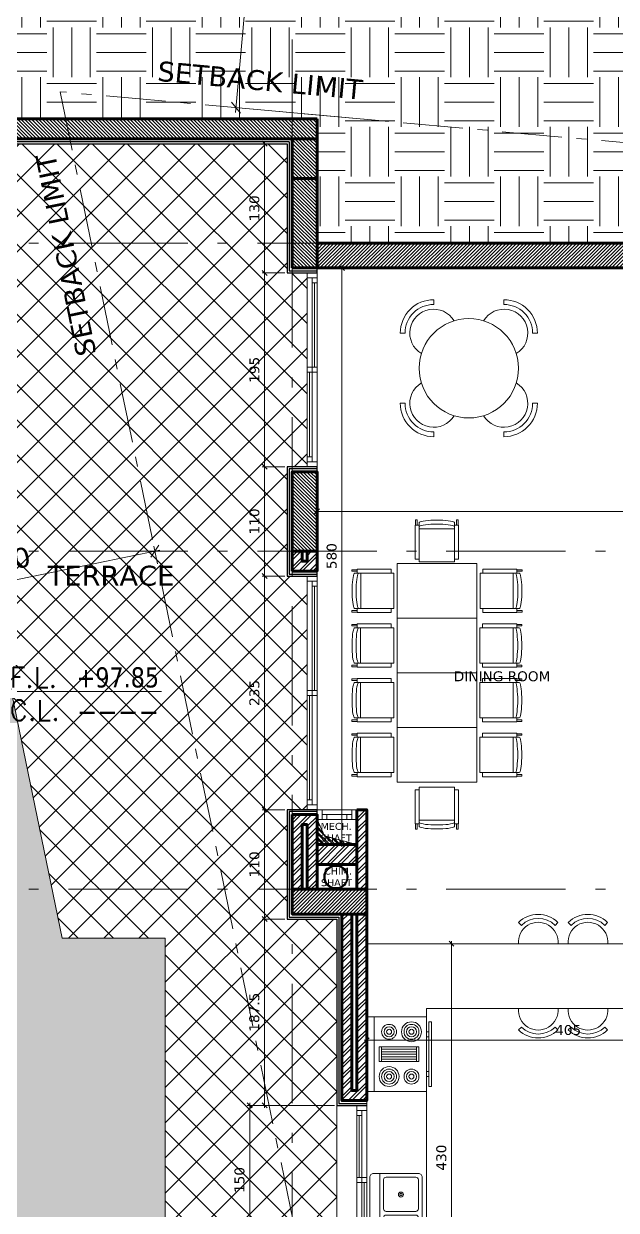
# Model space of a CAD drawing. Header units: inches. Extents: x -48 to 777, y -156 to 510.
# Drawn here: x 487.78 to 493.74, y 145.33 to 157.27 of the extents above; entities that cross this region are included whole.
import ezdxf
from ezdxf.enums import TextEntityAlignment as Align

# ---------------------------------------------------------------- set-up
doc = ezdxf.new("R2010")
doc.units = ezdxf.units.IN
doc.header["$MEASUREMENT"] = 0
doc.set_wipeout_variables(frame=1)
for name, pattern in [('ACAD_ISO10W100', [18, 12, -3, 0, -3]), ('HIDDEN', [0.375, 0.25, -0.125]), ('NUHA', [1.45, 0.75, -0.25, 0.2, -0.25])]:
    doc.linetypes.add(name, pattern=pattern)
doc.layers.get('Defpoints').update_dxf_attribs({"lineweight": 5})
for name, color, linetype, lineweight in [('A-AXIS ST', 251, 'ACAD_ISO10W100', 5), ('A-DIM', 9, 'Continuous', 5), ('A-FURN1', 211, 'Continuous', 15), ('A-HIDDEN', 254, 'HIDDEN', 5), ('A-LEVELS', 139, 'Continuous', 20), ('A-LIMIT LOT', 235, 'ACAD_ISO10W100', 20), ('A-PILLARS', 1, 'Continuous', 60), ('A-PROJECTION2', 5, 'Continuous', 20), ('A-SANITARY', 120, 'Continuous', 5), ('A-SIGNS1', 20, 'Continuous', 15), ('A-SIGNS2', 30, 'Continuous', 15), ('A-TEXT', 50, 'Continuous', 15), ('A-TILING1', 43, 'Continuous', 9), ('A-WALLS', 7, 'Continuous', 60), ('A-WINDOWS', 4, 'Continuous', 20), ('C-METAL', 190, 'Continuous', 30), ('C-STONE', 42, 'Continuous', 30), ('D-STONE', 52, 'Continuous', 20), ('H-GRASS', 100, 'Continuous', 5), ('H-OTHERS', 189, 'Continuous', 5), ('H-PILLARS', 61, 'Continuous', 5), ('H-TILING', 54, 'Continuous', 5), ('H-WALLS', 51, 'Continuous', 5)]:
    doc.layers.add(name, color=color, linetype=linetype, lineweight=lineweight)
doc.layers.add('HH-DARK GREY', color=7, linetype='Continuous', lineweight=5, true_color=0x404040)
doc.layers.add('pts pc', color=7, linetype='Continuous')
doc.styles.add('2mm', font='simplex.shx', dxfattribs={"height": 0.5})
doc.styles.add('ROMAND', font='verdana.ttf')
doc.styles.add('ROMANS', font='romans__.ttf', dxfattribs={"height": 0.14})
doc.dimstyles.new('M-1.100', dxfattribs={"dimtxt": 0.2, "dimasz": 0.1, "dimexe": 0.05, "dimexo": 0.05, "dimgap": 0.1, "dimtad": 1, "dimlfac": 100, "dimrnd": 0.5, "dimzin": 9, "dimdsep": 46, "dimtxsty": 'ROMAND', "dimblk": 'OBLIQUE', "dimcen": 1, "dimdle": 0.05, "dimclrd": 256, "dimclre": 256, "dimclrt": 2, "dimadec": 0, "dimazin": 0, "dimtfac": 0.666667, "dimtmove": 2, "dimatfit": 3, "dimfxl": 0.04, "dimtolj": 1, "dimtzin": 5, "dimlwd": -1, "dimlwe": -1, "dimarcsym": 0})
doc.dimstyles.new('M-1.50', dxfattribs={"dimtxt": 0.1, "dimasz": 0.05, "dimexe": 0.025, "dimexo": 0.025, "dimgap": 0.05, "dimtad": 1, "dimlfac": 100, "dimrnd": 0.5, "dimzin": 9, "dimdsep": 46, "dimtxsty": 'ROMAND', "dimblk": 'OBLIQUE', "dimcen": 1, "dimdle": 0.025, "dimclrd": 256, "dimclre": 256, "dimclrt": 2, "dimadec": 0, "dimazin": 0, "dimtfac": 0.666667, "dimtmove": 2, "dimatfit": 3, "dimfxl": 0.04, "dimtolj": 1, "dimtzin": 5, "dimlwd": -1, "dimlwe": -1, "dimarcsym": 0})
pattern_1 = [(45, (-242.34175, -175.21088), (-0.0530330086, 0.0530330086), []), (45, (-242.3064, -175.21088), (-0.0530330086, 0.0530330086), [])]
pattern_2 = [(135, (814.254514, -386.210083), (-0.0176776695, -0.0176776695), [])]

# ---------------------------------------------------------------- blocks, each defined once
blk = doc.blocks.new('*U29')
for p, q in [((50, 100), (2300, 100)), ((50, 50), (2300, 50)), ((50, 0), (2300, 0)), ((100, 100), (100, 50)), ((100, 75), (1150, 75)), ((1150, 0), (1150, 100)), ((1200, 0), (1200, 100)), ((1200, 25), (2250, 25)), ((2250, 0), (2250, 50))]:
    blk.add_line(p, q)
for points in [[(0, 100), (50, 100), (50, 0), (0, 0)], [(2350, 100), (2300, 100), (2300, 0), (2350, 0)]]:
    blk.add_lwpolyline(points)
blk = doc.blocks.new('*U25')
for p, q in [((50, 100), (1450, 100)), ((50, 50), (1450, 50)), ((50, 0), (1450, 0)), ((100, 100), (100, 50)), ((100, 75), (725, 75)), ((725, 0), (725, 100)), ((775, 0), (775, 100)), ((775, 25), (1400, 25)), ((1400, 0), (1400, 50))]:
    blk.add_line(p, q)
for points in [[(0, 100), (50, 100), (50, 0), (0, 0)], [(1500, 100), (1450, 100), (1450, 0), (1500, 0)]]:
    blk.add_lwpolyline(points)
blk = doc.blocks.new('thnyfujgfdfd')
for p, q in [((620.687, 375.694), (620.687, 375.754)), ((620.687, 375.754), (620.705, 375.754)), ((620.705, 375.694), (620.705, 375.754)), ((620.728, 375.723), (620.731, 375.728)), ((620.728, 375.723), (620.728, 375.272)), ((620.731, 375.728), (620.741, 375.733)), ((620.741, 375.733), (620.755, 375.737)), ((620.755, 375.737), (620.776, 375.741)), ((620.776, 375.741), (620.801, 375.745)), ((620.776, 375.695), (620.801, 375.699)), ((620.801, 375.745), (620.83, 375.748)), ((620.801, 375.699), (620.83, 375.701)), ((620.83, 375.748), (620.862, 375.75)), ((620.83, 375.701), (620.862, 375.704)), ((620.862, 375.75), (620.896, 375.751)), ((620.862, 375.704), (620.896, 375.705)), ((620.896, 375.751), (620.931, 375.752)), ((620.896, 375.705), (620.931, 375.705)), ((620.931, 375.752), (620.966, 375.751)), ((620.931, 375.705), (620.966, 375.705)), ((620.966, 375.751), (621.001, 375.75)), ((620.966, 375.705), (621.001, 375.704)), ((621.001, 375.75), (621.033, 375.748)), ((621.001, 375.704), (621.033, 375.701)), ((621.033, 375.748), (621.062, 375.745)), ((621.033, 375.701), (621.062, 375.699)), ((621.062, 375.745), (621.087, 375.741)), ((621.062, 375.699), (621.087, 375.695)), ((621.087, 375.741), (621.107, 375.737)), ((621.107, 375.737), (621.122, 375.733)), ((621.122, 375.733), (621.131, 375.728)), ((621.131, 375.728), (621.134, 375.723)), ((621.134, 375.723), (621.134, 375.272)), ((621.158, 375.694), (621.158, 375.754)), ((621.158, 375.754), (621.175, 375.754)), ((621.175, 375.694), (621.175, 375.754)), ((620.681, 375.694), (620.681, 375.302)), ((620.728, 375.694), (620.681, 375.694)), ((620.728, 375.677), (620.731, 375.682)), ((621.134, 375.653), (620.728, 375.653)), ((620.731, 375.682), (620.741, 375.686)), ((620.741, 375.686), (620.755, 375.691)), ((620.755, 375.691), (620.776, 375.695)), ((621.087, 375.695), (621.107, 375.691)), ((621.107, 375.691), (621.122, 375.686)), ((621.122, 375.686), (621.131, 375.682)), ((621.131, 375.682), (621.134, 375.677)), ((621.181, 375.694), (621.134, 375.694)), ((621.181, 375.694), (621.181, 375.302)), ((620.728, 375.302), (620.681, 375.302)), ((621.181, 375.302), (621.134, 375.302)), ((621.134, 375.272), (620.728, 375.272))]:
    blk.add_line(p, q)
blk = doc.blocks.new('dining 2')
at = {"layer": 'A-FURN1'}
for p, q in [((548.752, 324.792), (548.752, 323.992)), ((549.302, 324.792), (549.302, 323.992)), ((549.852, 324.791), (549.852, 323.991))]:
    blk.add_line(p, q, dxfattribs=at)
blk.add_lwpolyline([(548.202, 323.992), (550.402, 323.992), (550.402, 324.792), (548.202, 324.792)], close=True, dxfattribs=at)
at = {"layer": 'A-FURN1', "extrusion": (0, 0, -1)}
for p, xscale, yscale, zscale, rotation in [((-5.162, -3.537), -0.875000000495533, 0.875000000495533, 0.875000000495533, 7.09352576677702e-10), ((-1092.342, -3.537), 0.875000000495533, 0.875000000495533, 0.875000000495533, 7.093909161536228e-10), ((-6.262, -3.537), -0.875000000495533, 0.875000000495533, 0.875000000495533, 7.09352576677702e-10), ((-876.515, -218.922), -0.8750000004955332, 0.8750000004955332, 0.8750000004955332, 270.0000000007093), ((-222.056, -218.922), 0.8750000004955332, 0.8750000004955332, 0.8750000004955332, 90.00000000070933), ((-5.162, 652.322), 0.875000000495533, 0.875000000495533, 0.875000000495533, 180.0000000007093), ((-1092.342, 652.322), -0.875000000495533, 0.875000000495533, 0.875000000495533, 180.0000000007092), ((-6.262, 652.322), 0.875000000495533, 0.875000000495533, 0.875000000495533, 180.0000000007093), ((-6.812, 652.321), 0.875000000495533, 0.875000000495533, 0.875000000495533, 180.0000000007093)]:
    blk.add_blockref('thnyfujgfdfd', p, dxfattribs=dict(at, xscale=xscale, yscale=yscale, zscale=zscale, rotation=rotation))
at = {"layer": 'A-FURN1', "extrusion": (0, 0, -1), "xscale": -0.875000000495533, "yscale": 0.875000000495533, "zscale": 0.875000000495533}
blk.add_blockref('thnyfujgfdfd', (-6.812, -3.538), dxfattribs=at)
blk = doc.blocks.new('dgfbd')
for p, q in [((329.904, -20.202), (329.904, -19.452)), ((329.954, -19.902), (329.954, -19.752)), ((329.954, -19.752), (330.354, -19.752)), ((329.979, -19.902), (329.979, -19.752)), ((330.329, -19.777), (329.979, -19.777)), ((329.979, -19.802), (330.329, -19.802)), ((330.329, -19.752), (330.329, -19.902)), ((330.354, -19.752), (330.354, -19.902)), ((330.354, -19.902), (329.954, -19.902)), ((330.329, -19.827), (329.979, -19.827)), ((329.979, -19.852), (330.329, -19.852)), ((330.329, -19.877), (329.979, -19.877))]:
    blk.add_line(p, q)
for points in [[(330.429, -19.452), (329.829, -19.452), (329.829, -20.202), (330.429, -20.202)], [(330.454, -19.502), (330.479, -19.502), (330.479, -20.152), (330.454, -20.152)], [(330.429, -19.652), (330.454, -19.652), (330.454, -19.602), (330.429, -19.602)], [(330.429, -20.002), (330.454, -20.002), (330.454, -20.052), (330.429, -20.052)]]:
    blk.add_lwpolyline(points, close=True)
for centre, radius in [((330.054, -19.602), 0.075), ((330.054, -19.602), 0.05), ((330.279, -19.602), 0.1), ((330.279, -19.602), 0.075), ((330.279, -19.602), 0.05), ((330.054, -19.602), 0.025), ((330.279, -19.602), 0.025), ((330.054, -20.052), 0.1), ((330.054, -20.052), 0.075), ((330.054, -20.052), 0.05), ((330.054, -20.052), 0.025), ((330.279, -20.052), 0.075), ((330.279, -20.052), 0.05), ((330.279, -20.052), 0.025)]:
    blk.add_circle(centre, radius)
blk = doc.blocks.new('gchxfd')
blk.add_line((330.526, -18.61), (330.526, -17.81))
for points in [[(330.463, -18.61, -0.414214), (330.426, -18.573), (330.426, -17.848, -0.414214), (330.463, -17.81), (330.913, -17.81, -0.414214), (330.951, -17.848), (330.951, -18.573, -0.414214), (330.913, -18.61)], [(330.588, -18.192, -0.414214), (330.563, -18.167), (330.563, -17.873, -0.414214), (330.588, -17.848), (330.888, -17.848, -0.414214), (330.913, -17.873), (330.913, -18.167, -0.414214), (330.888, -18.192)], [(330.713, -18.023, -1), (330.763, -18.023, -1)], [(330.726, -18.023, -1), (330.751, -18.023, -1)], [(330.588, -18.573, -0.414214), (330.563, -18.548), (330.563, -18.254, -0.414214), (330.588, -18.229), (330.888, -18.229, -0.414214), (330.913, -18.254), (330.913, -18.548, -0.414214), (330.888, -18.573)], [(330.713, -18.398, -1), (330.763, -18.398, -1)], [(330.726, -18.398, -1), (330.751, -18.398, -1)]]:
    blk.add_lwpolyline(points, format="xyb", close=True)
blk = doc.blocks.new('*U57')
for p, q in [((50, 100), (1900, 100)), ((50, 50), (1900, 50)), ((50, 0), (1900, 0)), ((100, 100), (100, 50)), ((100, 75), (950, 75)), ((950, 0), (950, 100)), ((1000, 0), (1000, 100)), ((1000, 25), (1850, 25)), ((1850, 0), (1850, 50))]:
    blk.add_line(p, q)
for points in [[(0, 100), (50, 100), (50, 0), (0, 0)], [(1950, 100), (1900, 100), (1900, 0), (1950, 0)]]:
    blk.add_lwpolyline(points)
blk = doc.blocks.new('*U68')
at = {"layer": 'A-FURN1', "extrusion": (0, 0, -1)}
blk.add_lwpolyline([(0.238, 0.098), (0.204, 0.064, 0.414214), (-0.204, 0.064), (-0.238, 0.098, -0.414214)], format="xyb", close=True, dxfattribs=at)
blk.add_arc((0, -0.139), 0.24, 346.1135, 193.8865, dxfattribs=at)
blk = doc.blocks.new('*U69')
at = {"layer": 'C-STONE', "color": 0, "linetype": 'ByBlock', "lineweight": -2}
blk.add_blockref('*U68', (734.67, 329.509), dxfattribs=at)
for p, rotation in [((734.031, 328.87), 90), ((735.309, 328.87), 270), ((734.67, 328.231), 180)]:
    blk.add_blockref('*U68', p, dxfattribs=dict(at, rotation=rotation))
blk = doc.blocks.new('GXFHGCGFCD')
at = {"layer": 'A-SIGNS1', "linetype": 'NUHA'}
h = blk.add_hatch(color=256, dxfattribs=at)
h.paths.add_polyline_path([(90.3819, 61.3301), (90.3819, 61.1701), (90.5419, 61.1701, 0.414214)])
h.paths.add_polyline_path([(90.3819, 61.1701), (90.2219, 61.1701, 0.414214), (90.3819, 61.0101)])
at = {"layer": 'A-SIGNS1'}
for p, q in [((90.3819, 60.9141), (90.3819, 61.4261)), ((90.1259, 61.1701), (91.7898, 61.1701))]:
    blk.add_line(p, q, dxfattribs=at)
blk.add_circle((90.3819, 61.1701), 0.16, dxfattribs=at)
blk = doc.blocks.new('DGXFHXFGDFD')
at = {"layer": 'A-SIGNS1'}
blk.add_blockref('GXFHGCGFCD', (0, 0), dxfattribs=at)
at = {"layer": 'A-SIGNS2', "linetype": 'NUHA', "style": 'ROMANS'}
for s, p in [('F.L.', (90.5835, 61.2031)), ('C.L.', (90.5835, 60.9413))]:
    blk.add_text(s, height=0.16, dxfattribs=at).set_placement(p)
at = {"layer": 'A-SIGNS2', "style": 'ROMANS', "width": 0.910135, "flags": 4}
for tag, p, p2 in [('NIV.FINI', (91.1159, 61.2031), (91.7898, 61.2031)), ('NIV.BETON', (91.1159, 60.9413), (91.7898, 60.9413))]:
    blk.add_attdef(tag, text='', height=0.16, dxfattribs=at).set_placement(p, p2, align=Align.FIT)
blk = doc.blocks.new('AXIS')
at = {"layer": 'A-AXIS ST', "ltscale": 0.1}
for p, q in [((633.96853, 296.91777), (633.96853, 336.01919)), ((657.61853, 330.26919), (627.81853, 330.26919)), ((657.61853, 327.16933), (627.81853, 327.16933)), ((657.61853, 323.76934), (627.81853, 323.76934))]:
    blk.add_line(p, q, dxfattribs=at)
blk = doc.blocks.new('_Oblique')
at = {"color": 0, "linetype": 'ByBlock', "lineweight": -2}
blk.add_line((-0.5, -0.5), (0.5, 0.5), dxfattribs=at)
blk = doc.blocks.new('*D184')
at = {"layer": 'A-DIM', "transparency": 16777216}
for p, q in [((490.702, 152.359), (499.102, 152.359)), ((490.727, 152.334), (490.727, 152.334))]:
    blk.add_line(p, q, dxfattribs=at)
at = {"layer": 'Defpoints', "color": 0, "transparency": 16777216}
for p in [(490.727, 152.359), (499.077, 152.359), (499.077, 152.359)]:
    blk.add_point(p, dxfattribs=at)
at = {"layer": 'A-DIM', "transparency": 16777216, "xscale": 0.05, "yscale": 0.05, "zscale": 0.05, "rotation": 180}
blk.add_blockref('_Oblique', (490.727, 152.359), dxfattribs=at)
at = {"layer": 'A-DIM', "transparency": 16777216, "xscale": 0.05, "yscale": 0.05, "zscale": 0.05}
blk.add_blockref('_Oblique', (499.077, 152.359), dxfattribs=at)
at = {"layer": 'A-DIM', "color": 2, "transparency": 16777216, "insert": (494.902, 152.461), "char_height": 0.1, "attachment_point": 5, "style": 'ROMAND'}
blk.add_mtext('\\A1;835', dxfattribs=at)
blk = doc.blocks.new('*D185')
at = {"layer": 'A-DIM', "transparency": 16777216}
blk.add_line((490.977, 154.834), (490.977, 148.984), dxfattribs=at)
at = {"layer": 'Defpoints', "color": 0, "transparency": 16777216}
for p in [(490.977, 154.809), (490.977, 149.009), (490.977, 149.009)]:
    blk.add_point(p, dxfattribs=at)
at = {"layer": 'A-DIM', "transparency": 16777216, "xscale": 0.05, "yscale": 0.05, "zscale": 0.05}
for p, rotation in [((490.977, 154.809), 90), ((490.977, 149.009), 270)]:
    blk.add_blockref('_Oblique', p, dxfattribs=dict(at, rotation=rotation))
at = {"layer": 'A-DIM', "color": 2, "transparency": 16777216, "insert": (490.874, 151.909), "char_height": 0.1, "attachment_point": 5, "rotation": 90, "style": 'ROMAND'}
blk.add_mtext('\\A1;580', dxfattribs=at)
blk = doc.blocks.new('*D188')
at = {"layer": 'A-DIM', "transparency": 16777216}
blk.add_line((491.202, 147.039), (495.302, 147.039), dxfattribs=at)
at = {"layer": 'Defpoints', "color": 0, "transparency": 16777216}
for p in [(491.227, 147.039), (495.277, 147.039), (495.277, 147.039)]:
    blk.add_point(p, dxfattribs=at)
at = {"layer": 'A-DIM', "transparency": 16777216, "xscale": 0.05, "yscale": 0.05, "zscale": 0.05, "rotation": 180}
blk.add_blockref('_Oblique', (491.227, 147.039), dxfattribs=at)
at = {"layer": 'A-DIM', "transparency": 16777216, "xscale": 0.05, "yscale": 0.05, "zscale": 0.05}
blk.add_blockref('_Oblique', (495.277, 147.039), dxfattribs=at)
at = {"layer": 'A-DIM', "color": 2, "transparency": 16777216, "insert": (493.252, 147.141), "char_height": 0.1, "attachment_point": 5, "style": 'ROMAND'}
blk.add_mtext('\\A1;405', dxfattribs=at)
blk = doc.blocks.new('*D191')
at = {"layer": 'A-DIM', "transparency": 16777216}
for p, q in [((492.079, 143.682), (492.079, 148.034)), ((492.054, 143.707), (492.054, 143.707))]:
    blk.add_line(p, q, dxfattribs=at)
at = {"layer": 'Defpoints', "color": 0, "transparency": 16777216}
for p in [(492.079, 148.009), (492.079, 148.009), (492.079, 143.707)]:
    blk.add_point(p, dxfattribs=at)
at = {"layer": 'A-DIM', "transparency": 16777216, "xscale": 0.05, "yscale": 0.05, "zscale": 0.05}
for p, rotation in [((492.079, 148.009), 90), ((492.079, 143.707), 270)]:
    blk.add_blockref('_Oblique', p, dxfattribs=dict(at, rotation=rotation))
at = {"layer": 'A-DIM', "color": 2, "transparency": 16777216, "insert": (491.977, 145.858), "char_height": 0.1, "attachment_point": 5, "rotation": 90, "style": 'ROMAND'}
blk.add_mtext('\\A1;430', dxfattribs=at)
blk = doc.blocks.new('*D344')
at = {"layer": 'A-DIM', "transparency": 16777216}
for p, q in [((485.162, 156.053), (484.637, 155.945)), ((490.546, 127.424), (484.657, 155.975)), ((491.041, 127.552), (490.517, 127.444))]:
    blk.add_line(p, q, dxfattribs=at)
at = {"layer": 'Defpoints', "color": 0, "transparency": 16777216}
for p in [(485.187, 156.058), (484.662, 155.95), (491.066, 127.557)]:
    blk.add_point(p, dxfattribs=at)
at = {"layer": 'A-DIM', "transparency": 16777216, "xscale": 0.05, "yscale": 0.05, "zscale": 0.05}
for p, rotation in [((484.662, 155.95), 101.6557585089474), ((490.541, 127.449), 281.6557585089474)]:
    blk.add_blockref('_Oblique', p, dxfattribs=dict(at, rotation=rotation))
at = {"layer": 'A-DIM', "color": 2, "transparency": 16777216, "insert": (487.701, 141.72), "char_height": 0.1, "attachment_point": 5, "rotation": 281.6558, "style": 'ROMAND'}
blk.add_mtext('\\A1;2910', dxfattribs=at)
blk = doc.blocks.new('*D346')
at = {"layer": 'A-DIM', "transparency": 16777216}
for p, q in [((490.402, 156.058), (490.174, 156.058)), ((490.199, 156.083), (490.199, 154.733)), ((490.402, 154.758), (490.174, 154.758))]:
    blk.add_line(p, q, dxfattribs=at)
at = {"layer": 'Defpoints', "color": 0, "transparency": 16777216}
for p in [(490.427, 156.058), (490.199, 154.758), (490.427, 154.758)]:
    blk.add_point(p, dxfattribs=at)
at = {"layer": 'A-DIM', "transparency": 16777216, "xscale": 0.05, "yscale": 0.05, "zscale": 0.05}
for p, rotation in [((490.199, 156.058), 90), ((490.199, 154.758), 270)]:
    blk.add_blockref('_Oblique', p, dxfattribs=dict(at, rotation=rotation))
at = {"layer": 'A-DIM', "color": 2, "transparency": 16777216, "insert": (490.097, 155.408), "char_height": 0.1, "attachment_point": 5, "rotation": 90, "style": 'ROMAND'}
blk.add_mtext('\\A1;130', dxfattribs=at)
blk = doc.blocks.new('*D347')
at = {"layer": 'A-DIM', "transparency": 16777216}
for p, q in [((490.402, 154.758), (490.174, 154.758)), ((490.199, 154.783), (490.199, 152.783)), ((490.402, 152.808), (490.174, 152.808))]:
    blk.add_line(p, q, dxfattribs=at)
at = {"layer": 'Defpoints', "color": 0, "transparency": 16777216}
for p in [(490.427, 154.758), (490.199, 152.808), (490.427, 152.808)]:
    blk.add_point(p, dxfattribs=at)
at = {"layer": 'A-DIM', "transparency": 16777216, "xscale": 0.05, "yscale": 0.05, "zscale": 0.05}
for p, rotation in [((490.199, 154.758), 90), ((490.199, 152.808), 270)]:
    blk.add_blockref('_Oblique', p, dxfattribs=dict(at, rotation=rotation))
at = {"layer": 'A-DIM', "color": 2, "transparency": 16777216, "insert": (490.097, 153.783), "char_height": 0.1, "attachment_point": 5, "rotation": 90, "style": 'ROMAND'}
blk.add_mtext('\\A1;195', dxfattribs=at)
blk = doc.blocks.new('*D348')
at = {"layer": 'A-DIM', "transparency": 16777216}
for p, q in [((490.402, 152.808), (490.174, 152.808)), ((490.199, 152.833), (490.199, 151.683)), ((490.402, 151.708), (490.174, 151.708))]:
    blk.add_line(p, q, dxfattribs=at)
at = {"layer": 'Defpoints', "color": 0, "transparency": 16777216}
for p in [(490.427, 152.808), (490.199, 151.708), (490.427, 151.708)]:
    blk.add_point(p, dxfattribs=at)
at = {"layer": 'A-DIM', "transparency": 16777216, "xscale": 0.05, "yscale": 0.05, "zscale": 0.05}
for p, rotation in [((490.199, 152.808), 90), ((490.199, 151.708), 270)]:
    blk.add_blockref('_Oblique', p, dxfattribs=dict(at, rotation=rotation))
at = {"layer": 'A-DIM', "color": 2, "transparency": 16777216, "insert": (490.097, 152.258), "char_height": 0.1, "attachment_point": 5, "rotation": 90, "style": 'ROMAND'}
blk.add_mtext('\\A1;110', dxfattribs=at)
blk = doc.blocks.new('*D349')
at = {"layer": 'A-DIM', "transparency": 16777216}
for p, q in [((490.199, 151.733), (490.199, 149.333)), ((490.402, 151.708), (490.174, 151.708)), ((490.402, 149.358), (490.174, 149.358))]:
    blk.add_line(p, q, dxfattribs=at)
at = {"layer": 'Defpoints', "color": 0, "transparency": 16777216}
for p in [(490.427, 151.708), (490.199, 149.358), (490.427, 149.358)]:
    blk.add_point(p, dxfattribs=at)
at = {"layer": 'A-DIM', "transparency": 16777216, "xscale": 0.05, "yscale": 0.05, "zscale": 0.05}
for p, rotation in [((490.199, 151.708), 90), ((490.199, 149.358), 270)]:
    blk.add_blockref('_Oblique', p, dxfattribs=dict(at, rotation=rotation))
at = {"layer": 'A-DIM', "color": 2, "transparency": 16777216, "insert": (490.097, 150.533), "char_height": 0.1, "attachment_point": 5, "rotation": 90, "style": 'ROMAND'}
blk.add_mtext('\\A1;235', dxfattribs=at)
blk = doc.blocks.new('*D350')
at = {"layer": 'A-DIM', "transparency": 16777216}
for p, q in [((490.402, 149.358), (490.174, 149.358)), ((490.199, 149.383), (490.199, 148.233)), ((490.402, 148.258), (490.174, 148.258))]:
    blk.add_line(p, q, dxfattribs=at)
at = {"layer": 'Defpoints', "color": 0, "transparency": 16777216}
for p in [(490.427, 149.358), (490.199, 148.258), (490.427, 148.258)]:
    blk.add_point(p, dxfattribs=at)
at = {"layer": 'A-DIM', "transparency": 16777216, "xscale": 0.05, "yscale": 0.05, "zscale": 0.05}
for p, rotation in [((490.199, 149.358), 90), ((490.199, 148.258), 270)]:
    blk.add_blockref('_Oblique', p, dxfattribs=dict(at, rotation=rotation))
at = {"layer": 'A-DIM', "color": 2, "transparency": 16777216, "insert": (490.097, 148.808), "char_height": 0.1, "attachment_point": 5, "rotation": 90, "style": 'ROMAND'}
blk.add_mtext('\\A1;110', dxfattribs=at)
blk = doc.blocks.new('*D351')
at = {"layer": 'A-DIM', "transparency": 16777216}
for p, q in [((490.402, 148.258), (490.174, 148.258)), ((490.199, 148.283), (490.199, 146.358)), ((490.902, 146.383), (490.174, 146.383))]:
    blk.add_line(p, q, dxfattribs=at)
at = {"layer": 'Defpoints', "color": 0, "transparency": 16777216}
for p in [(490.427, 148.258), (490.199, 146.383), (490.927, 146.383)]:
    blk.add_point(p, dxfattribs=at)
at = {"layer": 'A-DIM', "transparency": 16777216, "xscale": 0.05, "yscale": 0.05, "zscale": 0.05}
for p, rotation in [((490.199, 148.258), 90), ((490.199, 146.383), 270)]:
    blk.add_blockref('_Oblique', p, dxfattribs=dict(at, rotation=rotation))
at = {"layer": 'A-DIM', "color": 2, "transparency": 16777216, "insert": (490.096, 147.321), "char_height": 0.1, "attachment_point": 5, "rotation": 90, "style": 'ROMAND'}
blk.add_mtext('\\A1;187.5', dxfattribs=at)
blk = doc.blocks.new('*D352')
at = {"layer": 'A-DIM', "transparency": 16777216}
for p, q in [((490.902, 146.383), (490.024, 146.383)), ((490.049, 146.408), (490.049, 144.858)), ((490.902, 144.883), (490.024, 144.883))]:
    blk.add_line(p, q, dxfattribs=at)
at = {"layer": 'Defpoints', "color": 0, "transparency": 16777216}
for p in [(490.927, 146.383), (490.049, 144.883), (490.927, 144.883)]:
    blk.add_point(p, dxfattribs=at)
at = {"layer": 'A-DIM', "transparency": 16777216, "xscale": 0.05, "yscale": 0.05, "zscale": 0.05}
for p, rotation in [((490.049, 146.383), 90), ((490.049, 144.883), 270)]:
    blk.add_blockref('_Oblique', p, dxfattribs=dict(at, rotation=rotation))
at = {"layer": 'A-DIM', "color": 2, "transparency": 16777216, "insert": (489.947, 145.633), "char_height": 0.1, "attachment_point": 5, "rotation": 90, "style": 'ROMAND'}
blk.add_mtext('\\A1;150', dxfattribs=at)
blk = doc.blocks.new('*D973')
at = {"layer": 'A-DIM', "transparency": 16777216}
for p, q in [((-315991.303, -27905.139), (-315994.339, -27905.765)), ((-315991.346, -27905.179), (-315991.362, -27905.1)), ((-315994.284, -27905.786), (-315994.3, -27905.706))]:
    blk.add_line(p, q, dxfattribs=at)
at = {"layer": 'Defpoints', "color": 0, "transparency": 16777216}
for p in [(-315991.335, -27905.228), (-315994.29, -27905.755), (-315994.274, -27905.835)]:
    blk.add_point(p, dxfattribs=at)
at = {"layer": 'A-DIM', "transparency": 16777216, "xscale": 0.1, "yscale": 0.1, "zscale": 0.1}
for p, rotation in [((-315991.352, -27905.149), 11.65575850896597), ((-315994.29, -27905.755), 191.655758508966)]:
    blk.add_blockref('_Oblique', p, dxfattribs=dict(at, rotation=rotation))
at = {"layer": 'A-DIM', "color": 2, "transparency": 16777216, "insert": (-315992.862, -27905.252), "char_height": 0.2, "attachment_point": 5, "rotation": 11.6558, "style": 'ROMAND'}
blk.add_mtext('\\A1;300', dxfattribs=at)
blk = doc.blocks.new('*D971')
at = {"layer": 'A-DIM', "transparency": 16777216}
for p, q in [((-315989.632, -27890.686), (-315990.54, -27900.737)), ((-315988.126, -27890.872), (-315989.686, -27890.731)), ((-315989.025, -27900.824), (-315990.585, -27900.683))]:
    blk.add_line(p, q, dxfattribs=at)
at = {"layer": 'Defpoints', "color": 0, "transparency": 16777216}
for p in [(-315988.077, -27890.877), (-315990.535, -27900.687), (-315988.975, -27900.828)]:
    blk.add_point(p, dxfattribs=at)
at = {"layer": 'A-DIM', "transparency": 16777216, "xscale": 0.1, "yscale": 0.1, "zscale": 0.1}
for p, rotation in [((-315989.636, -27890.736), 84.83901183361434), ((-315990.535, -27900.687), 264.8390118336143)]:
    blk.add_blockref('_Oblique', p, dxfattribs=dict(at, rotation=rotation))
at = {"layer": 'A-DIM', "color": 2, "transparency": 16777216, "insert": (-315990.223, -27894.799), "char_height": 0.2, "attachment_point": 5, "rotation": 84.839, "style": 'ROMAND'}
blk.add_mtext('\\A1;1000', dxfattribs=at)
blk = doc.blocks.new('*U32')
for p, q in [((50, 100), (350, 100)), ((50, 50), (350, 50)), ((50, 0), (350, 0)), ((300, 50), (300, 0))]:
    blk.add_line(p, q)
for points in [[(0, 100), (50, 100), (50, 0), (0, 0)], [(100, 50), (100, 0)], [(400, 100), (350, 100), (350, 0), (400, 0)]]:
    blk.add_lwpolyline(points)
blk = doc.blocks.new('LOT 688  TOPOGRAPHIC PLAN')
at = {"layer": 'A-LEVELS', "linetype": 'Continuous'}
for points in [[(-315993.24815, -27904.1172), (-315992.36321, -27903.98227), (-315991.49931, -27903.77041), (-315989.82419, -27903.14766), (-315988.13907, -27902.56039), (-315986.49852, -27901.84927), (-315986.07793, -27901.70635), (-315985.64327, -27901.60757), (-315984.76299, -27901.44127), (-315983.03305, -27901.03153), (-315982.17605, -27900.81323), (-315981.3012, -27900.63057), (-315980.3909, -27900.51656), (-315979.95952, -27900.41536), (-315979.77651, -27900.30285), (-315979.61232, -27900.14969), (-315978.96618, -27899.39156)], [(-315992.89106, -27910.43137), (-315991.66476, -27909.84763), (-315991.00958, -27909.60551), (-315990.33388, -27909.42882), (-315989.65288, -27909.35354), (-315988.98183, -27909.41563), (-315988.31614, -27909.56079), (-315987.97166, -27909.58652), (-315987.6217, -27909.573), (-315986.92076, -27909.43586), (-315986.24408, -27909.1647), (-315985.62245, -27908.77482), (-315985.08664, -27908.28156), (-315984.66214, -27907.70748), (-315983.99229, -27907.54002), (-315982.70884, -27907.13172), (-315981.3889, -27906.79452), (-315980.05951, -27906.48626), (-315978.74737, -27906.12897)]]:
    blk.add_lwpolyline(points, dxfattribs=at)
at = {"layer": 'pts pc', "linetype": 'Continuous'}
for points in [[(-315988.40806, -27907.98375), (-315989.11884, -27908.68695)], [(-315988.41185, -27908.69074), (-315989.11505, -27907.97996)], [(-315991.54935, -27909.70693), (-315992.25255, -27908.99615)], [(-315991.54556, -27908.99994), (-315992.25634, -27909.70314)]]:
    blk.add_lwpolyline(points, dxfattribs=at)
at = {"layer": 'pts pc', "color": 1, "char_height": 0.5, "attachment_point": 1, "rotation": 359.692852, "style": '2mm'}
for s, insert, width in [('\\Fsimplex.shx;\\W1.0000000000;\\T1.0000000000;\\o\\l97.167', (-315988.26212, -27908.08803), 2.9761905), ('\\Fsimplex.shx;\\W1.0000000000;\\T1.0000000000;\\o\\l97.093', (-315991.39961, -27909.10423), 3.0714286)]:
    blk.add_mtext(s, dxfattribs=dict(at, insert=insert, width=width))
at = {"linetype": 'Continuous'}
blk.add_wipeout([(-315996.80172, -27893.57917), (-315969.32038, -27896.23659), (-315969.32038, -27930.53073), (-315964.08799, -27936.87852), (-315964.6636, -27941.43051), (-315970.22923, -27937.16678), (-315985.1164, -27950.2257)], dxfattribs=at).dxf.layer = 'A-LIMIT LOT'
at = {"layer": 'A-HIDDEN', "linetype": 'ACAD_ISO10W100', "ltscale": 0.05}
blk.add_lwpolyline([(-315992.30527, -27900.52725), (-315983.21966, -27944.57125), (-315970.69258, -27933.58259), (-315972.32038, -27931.60779), (-315972.32038, -27902.3323)], close=True, dxfattribs=at)
at = {"layer": 'A-TEXT', "char_height": 0.2, "attachment_point": 1, "style": 'ROMAND'}
for insert, width, rotation in [((-315991.31398, -27900.21764), 71.8076328, 354.696245), ((-315992.13588, -27903.20283), 7.1807633, 101.655751)]:
    blk.add_mtext('SETBACK LIMIT', dxfattribs=dict(at, insert=insert, width=width, rotation=rotation))
at = {"layer": 'A-DIM'}
dim = blk.add_linear_dim(base=(-315990.53506, -27900.68714), p1=(-315988.07657, -27890.87682), p2=(-315988.97537, -27900.82801), angle=264.839012, text='1000', dimstyle='M-1.100', dxfattribs=at)
dim.commit()
dim.dimension.update_dxf_attribs({"geometry": '*D971', "text_midpoint": (-315990.22258, -27894.79934), "dimtype": 129})
dim = blk.add_aligned_dim(p1=(-315991.33548, -27905.22847), p2=(-315994.27362, -27905.83456), distance=-0.08127, dimstyle='M-1.100', dxfattribs=at)
dim.commit()
dim.dimension.update_dxf_attribs({"geometry": '*D973', "text_midpoint": (-315992.86222, -27905.25196)})

msp = doc.modelspace()

# ---------------------------------------------------------------- block references
at = {"layer": 'pts pc'}
msp.add_blockref('LOT 688  TOPOGRAPHIC PLAN', (316480.44716, 28057.10823), dxfattribs=at)

# ---------------------------------------------------------------- next in the draw order: hatches: boundary and pattern name
at = {"layer": 'H-GRASS'}
h = msp.add_hatch(dxfattribs=at)
h.set_pattern_fill('AR-SAND', color=256, scale=0.1, angle=270)
h.set_pattern_definition([(307.5, (-242.49175, -175.21088), (0.192682377, 0.006299336), [0, -0.152, 0, -0.17, 0, -0.1625]), (277.5, (-242.49175, -175.21088), (0.28221461, -0.17697767), [0, -0.082, 0, -0.137, 0, -0.0525]), (237.5, (-242.49175, -175.08788), (0.000565905, -0.311414186), [0, -0.05, 0, -0.18, 0, -0.235]), (227.5, (-242.49175, -175.08788), (0.08776756, -0.30061266), [0, -0.025, 0, -0.118, 0, -0.135])])
h.paths.add_polyline_path([(492.26028, 127.70688), (494.22678, 127.70688), (494.22678, 129.55688), (493.72678, 129.55688), (493.72678, 135.70688), (493.72678, 137.20688), (493.72678, 138.10688), (493.72678, 139.60688), (493.72678, 141.30688), (493.72678, 141.90688), (489.19984, 141.90688), (489.19984, 148.06472), (488.16287, 148.06472), (486.51391, 156.05831), (485.3397, 156.05831), (488.82527, 139.16144), (489.89738, 139.16144)])
h.paths.add_polyline_path([(497.57678, 127.70688), (498.32678, 127.70688), (498.32678, 129.55688), (497.57678, 129.55688)])
at = {"layer": 'H-OTHERS'}
h = msp.add_hatch(dxfattribs=at)
h.set_pattern_fill('ANSI32', color=256, scale=0.1, angle=-51.511645)
h.set_pattern_definition([(315, (499.093557, 164.527927), (0.026516504, 0.026516504), []), (315, (499.093557, 164.51025), (0.026516504, 0.026516504), [])])
h.paths.add_polyline_path([(491.12678, 149.00844), (490.80129, 149.09633), (490.72678, 149.25845), (490.72678, 149.00845)])
at = {"layer": 'H-PILLARS'}
h = msp.add_hatch(dxfattribs=at)
h.set_pattern_fill('ANSI31', color=256, scale=0.2, angle=90)
h.set_pattern_definition([(135, (-242.491753, -175.210882), (-0.0176776695, -0.0176776695), [])])
h.paths.add_polyline_path([(490.72678, 156.30827), (485.39023, 156.30831), (483.9059, 163.50387), (483.69753, 163.52402), (485.22728, 156.10831), (490.72678, 156.10827)])
h = msp.add_hatch(dxfattribs=at)
h.set_pattern_fill('ANSI31', color=256, scale=0.2, angle=90)
h.set_pattern_definition(pattern_2)
h.paths.add_polyline_path([(490.47678, 154.80845), (490.72678, 154.80845), (490.72678, 156.10827), (490.47678, 156.10827)])
h = msp.add_hatch(dxfattribs=at)
h.set_pattern_fill('ANSI31', color=256, scale=0.2, angle=90)
h.set_pattern_definition(pattern_2)
h.paths.add_polyline_path([(490.47678, 154.80845), (490.72678, 154.80845), (490.72678, 155.70845), (490.47678, 155.70845)])
h = msp.add_hatch(dxfattribs=at)
h.set_pattern_fill('ANSI31', color=256, scale=0.2)
h.set_pattern_definition([(45, (-242.491753, -175.210882), (-0.0176776695, 0.0176776695), [])])
h.paths.add_polyline_path([(490.72678, 155.05845), (504.57678, 155.05843), (504.57678, 154.80847), (490.72678, 154.80849)])
h = msp.add_hatch(dxfattribs=at)
h.set_pattern_fill('ANSI31', color=256, scale=0.2, angle=90)
h.set_pattern_definition([(135, (814.254514, -389.160084), (-0.0176776695, -0.0176776695), [])])
h.paths.add_polyline_path([(490.47678, 151.95845), (490.72678, 151.95845), (490.72678, 152.75845), (490.47678, 152.75845)])
h = msp.add_hatch(dxfattribs=at)
h.set_pattern_fill('ANSI31', color=256, scale=0.2)
h.set_pattern_definition([(45, (-50.941753, -175.219283), (-0.0176776695, 0.0176776695), [])])
h.paths.add_polyline_path([(490.47678, 148.55845), (490.47678, 148.30845), (491.22678, 148.30845), (491.22678, 148.55845)])
at = {"layer": 'H-TILING'}
h = msp.add_hatch(dxfattribs=at)
h.set_pattern_fill('ANSI37', color=256, scale=2)
h.set_pattern_definition([(45, (-242.34175, -175.21088), (-0.176776695, 0.176776695), []), (135, (-242.34175, -175.21088), (-0.176776695, -0.176776695), [])])
h.paths.add_polyline_path([(486.51391, 156.05831), (490.42678, 156.05831), (490.42678, 156.0082), (490.42678, 155.76504), (490.42678, 155.95844), (490.42678, 155.95844), (490.42678, 154.75845), (490.62678, 154.75845), (490.62678, 152.80845), (490.42678, 152.80845), (490.42678, 151.70845), (490.62678, 151.70845), (490.62678, 149.35845), (490.42678, 149.35845), (490.42678, 148.25845), (490.92678, 148.25845), (490.92678, 143.00688), (491.27678, 143.00688), (491.27678, 143.55688), (491.27678, 143.55688), (491.27678, 143.71688), (493.72678, 143.71688), (493.72678, 143.55688), (493.72678, 143.55688), (493.72678, 141.90688), (489.19984, 141.90688), (489.19984, 148.06472), (488.16287, 148.06472)])
at = {"layer": 'H-WALLS'}
h = msp.add_hatch(dxfattribs=at)
h.set_pattern_fill('ANSI32', color=256, scale=0.2)
h.set_pattern_definition(pattern_1)
h.paths.add_polyline_path([(490.47678, 151.75845), (490.47678, 151.95845), (490.57678, 151.95845), (490.57678, 151.85845), (490.62678, 151.85845), (490.62678, 151.95845), (490.72678, 151.95845), (490.72678, 151.75845)])
h = msp.add_hatch(dxfattribs=at)
h.set_pattern_fill('ANSI32', color=256, scale=0.2)
h.set_pattern_definition([(45, (-143.49175, -175.21088), (-0.0530330086, 0.0530330086), []), (45, (-143.4564, -175.21088), (-0.0530330086, 0.0530330086), [])])
h.paths.add_polyline_path([(491.12678, 149.35845), (491.22678, 149.35845), (491.22678, 148.55844), (491.12678, 148.55844)])
h = msp.add_hatch(dxfattribs=at)
h.set_pattern_fill('ANSI32', color=256, scale=0.2)
h.set_pattern_definition(pattern_1)
h.paths.add_polyline_path([(490.47678, 149.30845), (490.47678, 148.55845), (490.57678, 148.55845), (490.57678, 149.20845), (490.62678, 149.20845), (490.62678, 148.55845), (490.72678, 148.55845), (490.72678, 149.30845)])
h = msp.add_hatch(dxfattribs=at)
h.set_pattern_fill('ANSI32', color=256, scale=0.2)
h.set_pattern_definition([(45, (-143.49175, -175.26088), (-0.0530330086, 0.0530330086), []), (45, (-143.4564, -175.26088), (-0.0530330086, 0.0530330086), [])])
h.paths.add_polyline_path([(491.12678, 149.00845), (490.72678, 149.00845), (490.72678, 148.80845), (491.12678, 148.80845)])
h = msp.add_hatch(dxfattribs=at)
h.set_pattern_fill('ANSI32', color=256, scale=0.2)
h.paths.add_polyline_path([(491.07678, 148.30845), (490.97678, 148.30845), (490.97678, 146.43257), (491.22678, 146.43267), (491.22678, 148.30845), (491.12678, 148.30845), (491.12678, 148.30845), (491.12678, 146.53263), (491.07678, 146.53261)])
at = {"layer": 'HH-DARK GREY'}
h = msp.add_hatch(dxfattribs=at)
h.set_pattern_fill('EARTH', color=256, scale=2)
h.set_pattern_definition([(0, (-242.49175, -175.2109), (0.5, 0.5), [0.5, -0.5]), (0, (-242.49175, -175.0234), (0.5, 0.5), [0.5, -0.5]), (0, (-242.49175, -174.8359), (0.5, 0.5), [0.5, -0.5]), (90, (-242.42925, -174.7734), (-0.5, 0.5), [0.5, -0.5]), (90, (-242.24175, -174.7734), (-0.5, 0.5), [0.5, -0.5]), (90, (-242.05425, -174.7734), (-0.5, 0.5), [0.5, -0.5])])
h.paths.add_polyline_path([(510.87678, 154.51851), (510.87678, 160.89581), (483.9059, 163.50387), (485.39023, 156.30831), (490.72678, 156.30827), (490.72678, 156.10827), (490.72678, 155.05845), (504.57678, 155.05831), (504.57678, 154.90847), (506.42678, 154.90845), (506.42678, 154.51851)])

# ---------------------------------------------------------------- next in the draw order: linework, layer by layer
at = {"layer": 'A-FURN1', "extrusion": (0, 0, -1)}
for points in [[(-492.75309, 148.22317), (-492.78137, 148.19489, 0.41421356), (-493.12078, 148.19489), (-493.14907, 148.22317, -0.41421356)], [(-493.25309, 148.22317), (-493.28137, 148.19489, 0.41421356), (-493.62078, 148.19489), (-493.64907, 148.22317, -0.41421356)], [(-492.75309, 147.14371), (-492.78137, 147.17199, -0.41421356), (-493.12078, 147.17199), (-493.14907, 147.14371, 0.41421356)], [(-493.25309, 147.14371), (-493.28137, 147.17199, -0.41421356), (-493.62078, 147.17199), (-493.64907, 147.14371, 0.41421356)]]:
    msp.add_lwpolyline(points, format="xyb", close=True, dxfattribs=at)
at = {"layer": 'A-FURN1'}
msp.add_circle((492.25327, 153.79923), 0.5, dxfattribs=at)
at = {"layer": 'A-FURN1', "extrusion": (0, 0, -1)}
for centre, start, end in [((-492.95108, 148.02518), 355.198389, 184.801611), ((-493.45108, 148.02518), 355.198389, 184.801611), ((-492.95108, 147.3417), 175.198389, 4.801611), ((-493.45108, 147.3417), 175.198389, 4.801611)]:
    msp.add_arc(centre, 0.2, start, end, dxfattribs=at)
at = {"layer": 'A-PILLARS'}
for points in [[(490.72678, 156.30827), (485.39023, 156.30831), (483.9059, 163.50387), (483.69753, 163.52402), (485.22728, 156.10831), (490.72678, 156.10827)], [(490.47678, 154.80845), (490.72678, 154.80845), (490.72678, 156.10827), (490.47678, 156.10827)], [(490.47678, 154.80845), (490.72678, 154.80845), (490.72678, 155.70845), (490.47678, 155.70845)], [(490.72678, 155.05845), (504.57678, 155.05843), (504.57678, 154.80847), (490.72678, 154.80849)], [(490.47678, 151.95845), (490.72678, 151.95845), (490.72678, 152.75845), (490.47678, 152.75845)], [(490.47678, 148.55845), (490.47678, 148.30845), (491.22678, 148.30845), (491.22678, 148.55845)]]:
    msp.add_lwpolyline(points, close=True, dxfattribs=at)
at = {"layer": 'A-PROJECTION2'}
for points in [[(490.72678, 149.25845), (491.12678, 149.25845), (491.12678, 149.00844), (490.72678, 149.00845)], [(490.72678, 148.80846), (491.12678, 148.80845), (491.12678, 148.55845), (490.72678, 148.55845)]]:
    msp.add_lwpolyline(points, close=True, dxfattribs=at)
at = {"layer": 'A-SANITARY'}
msp.add_lwpolyline([(491.22678, 148.00844), (491.22678, 148.00844), (491.22678, 143.85688), (491.22896, 144.05688), (491.82678, 144.05688), (491.82678, 147.35844), (494.27678, 147.35844), (494.27678, 148.00844), (491.22678, 148.00844)], dxfattribs=at)
at = {"layer": 'A-TILING1'}
for points in [[(486.51391, 156.05831), (490.42678, 156.05831), (490.42678, 156.0082), (490.42678, 155.76504), (490.42678, 155.95844), (490.42678, 155.95844), (490.42678, 154.75845), (490.62678, 154.75845), (490.62678, 152.80845), (490.42678, 152.80845), (490.42678, 151.70845), (490.62678, 151.70845), (490.62678, 149.35845), (490.42678, 149.35845), (490.42678, 148.25845), (490.92678, 148.25845), (490.92678, 143.00688)], [(489.19984, 141.90688), (489.19984, 148.06472), (488.16287, 148.06472), (486.51391, 156.05831)]]:
    msp.add_lwpolyline(points, dxfattribs=at)
at = {"layer": 'A-WALLS', "linetype": 'Continuous'}
for points in [[(490.47678, 151.75845), (490.47678, 151.95845), (490.57678, 151.95845), (490.57678, 151.85845), (490.62678, 151.85845), (490.62678, 151.95845), (490.72678, 151.95845), (490.72678, 151.75845)], [(490.47678, 149.30845), (490.47678, 148.55845), (490.57678, 148.55845), (490.57678, 149.20845), (490.62678, 149.20845), (490.62678, 148.55845), (490.72678, 148.55845), (490.72678, 149.30845)]]:
    msp.add_lwpolyline(points, close=True, dxfattribs=at)
at = {"layer": 'A-WALLS'}
for points in [[(491.12678, 149.35845), (491.22678, 149.35845), (491.22678, 148.55844), (491.12678, 148.55844)], [(491.12678, 149.00845), (490.72678, 149.00845), (490.72678, 148.80845), (491.12678, 148.80845)], [(491.07678, 148.30845), (490.97678, 148.30845), (490.97678, 146.43257), (491.22678, 146.43267), (491.22678, 148.30845), (491.12678, 148.30845), (491.12678, 148.30845), (491.12678, 146.53263), (491.07678, 146.53261)]]:
    msp.add_lwpolyline(points, close=True, dxfattribs=at)
msp.add_lwpolyline([(491.22678, 148.30845), (491.22678, 148.55845), (491.20557, 148.55844)], dxfattribs=at)
at = {"layer": 'C-METAL'}
for radius in [0.12, 0.11]:
    msp.add_circle((490.91686, 148.6813), radius, dxfattribs=at)
at = {"layer": 'C-STONE'}
for p, q in [((490.72678, 154.75845), (490.72678, 154.80845)), ((490.72678, 152.75845), (490.72678, 152.80845))]:
    msp.add_line(p, q, dxfattribs=at)
for points in [[(483.64856, 163.51392), (485.18654, 156.05831), (490.42678, 156.05831)], [(490.44678, 156.07831), (485.20284, 156.07831), (483.66815, 163.51796)], [(490.42678, 156.05831), (490.42678, 154.75845), (490.72678, 154.75845)], [(490.44678, 156.07831), (490.44678, 154.77845), (490.72678, 154.77845)], [(490.72678, 152.80845), (490.42678, 152.80845), (490.42678, 151.70845), (490.72678, 151.70845), (490.72678, 151.75845)], [(490.72678, 152.78845), (490.44678, 152.78845), (490.44678, 151.72845), (490.72678, 151.72845)], [(490.72678, 149.30845), (490.72678, 149.35845), (490.42678, 149.35845), (490.42678, 148.25845), (490.92678, 148.25845), (490.92678, 146.38267), (491.22678, 146.38267)], [(490.72678, 149.33845), (490.44678, 149.33845), (490.44678, 148.27845), (490.94678, 148.27845), (490.94678, 146.40267), (491.22678, 146.40267)]]:
    msp.add_lwpolyline(points, dxfattribs=at)
at = {"layer": 'D-STONE', "linetype": 'Continuous'}
msp.add_line((490.92678, 144.88267), (490.92678, 146.38267), dxfattribs=at)
at = {"layer": 'H-OTHERS'}
msp.add_lwpolyline([(491.12678, 149.00844), (490.80129, 149.09633), (490.72678, 149.25845), (490.72678, 149.00845), (491.12678, 149.00844)], dxfattribs=at)

# ---------------------------------------------------------------- next in the draw order: block references
at = {"layer": 'A-DIM'}
msp.add_blockref('AXIS', (-143.49175, -175.21088), dxfattribs=at)
at = {"layer": 'A-FURN1', "rotation": 90}
msp.add_blockref('dining 2', (816.3246, -398.56739), dxfattribs=at)
at = {"layer": 'A-SANITARY'}
for name, p in [('dgfbd', (161.39751, 166.72568)), ('gchxfd', (160.83246, 163.50933))]:
    msp.add_blockref(name, p, dxfattribs=at)
at = {"layer": 'A-SIGNS1'}
ref = msp.add_blockref('DGXFHXFGDFD', (372.84772, 73.03136), dxfattribs=dict(at, xscale=1.267200000000003, yscale=1.267200000000003, zscale=1.267200000000003))
ref.add_attrib('NIV.FINI', '+97.85', dxfattribs={"layer": 'A-SIGNS2', "height": 0.202752, "style": 'ROMAND', "width": 0.797031}).set_placement((488.30974, 150.58797), (489.13771, 150.58797), align=Align.FIT)
ref.add_attrib('NIV.BETON', '----', dxfattribs={"layer": 'A-SIGNS2', "height": 0.202752, "style": 'ROMAND', "width": 1.634557}).set_placement((488.30974, 150.2562), (489.13771, 150.2562), align=Align.FIT)
at = {"layer": 'A-WINDOWS', "yscale": 0.0009999999999906004, "zscale": 0.0009999999999906004}
for name, p, xscale, rotation in [('*U57', (490.72678, 152.80845), 0.0009999999999906004, 90), ('*U29', (490.72678, 149.35845), 0.0009999999999906004, 90), ('*U25', (491.12678, 144.88267), -0.0009999999999906004, 269.9999999971884)]:
    msp.add_blockref(name, p, dxfattribs=dict(at, xscale=xscale, rotation=rotation))
at = {"layer": 'A-WINDOWS', "xscale": 0.0009999999999906002, "yscale": 0.0009999999999906002, "zscale": 0.0009999999999906002}
msp.add_blockref('*U32', (490.72678, 149.25845), dxfattribs=at)
at = {"layer": 'C-STONE', "rotation": 45}
msp.add_blockref('*U69', (205.30925, -598.23686), dxfattribs=at)

# ---------------------------------------------------------------- next in the draw order: texts
at = {"layer": 'A-TEXT', "style": 'ROMAND'}
msp.add_text('TERRACE', height=0.2, dxfattribs=at).set_placement((488.01704, 151.61227))
for s, insert, char_height, width, attachment_point in [('DINING ROOM', (493.07322, 150.64848), 0.1, 2.4947222, 9), ('MECH.\\PSHAFT', (491.07592, 149.22542), 0.07, 0.5266314, 3), ('CHIM.\\PSHAFT', (491.07825, 148.77599), 0.07, 0.5266314, 3)]:
    msp.add_mtext(s, dxfattribs=dict(at, insert=insert, char_height=char_height, width=width, attachment_point=attachment_point))

# ---------------------------------------------------------------- next in the draw order: dimensions: what is measured, and where the dimension line sits
at = {"layer": 'A-DIM'}
for base, p1, p2, angle, picture, middle in [((484.66172, 155.95005), (491.06595, 127.55688), (485.18654, 156.05831), 281.655759, '*D344', (487.70141, 141.71996)), ((490.19869, 154.75845), (490.42678, 156.05831), (490.42676, 154.75845), 90, '*D346', (490.0966, 155.40838)), ((490.97654, 149.00869), (490.97654, 154.80873), (490.97654, 149.00869), 90, '*D185', (490.87426, 151.90871)), ((490.19869, 152.80845), (490.42676, 154.75845), (490.42678, 152.80845), 90, '*D347', (490.09664, 153.78345)), ((490.19869, 151.70845), (490.42678, 152.80845), (490.42678, 151.70845), 90, '*D348', (490.09664, 152.25845)), ((490.19869, 149.35845), (490.42678, 151.70845), (490.42678, 149.35845), 90, '*D349', (490.0966, 150.53345)), ((490.19869, 148.25845), (490.42678, 149.35845), (490.42678, 148.25845), 90, '*D350', (490.09664, 148.80845)), ((490.19869, 146.38267), (490.42678, 148.25845), (490.92678, 146.38267), 90, '*D351', (490.0964, 147.32056)), ((492.079275, 148.008675), (492.079278, 143.707121), (492.079275, 148.008675), 90, '*D191', (491.977193, 145.857898)), ((490.04869, 144.88267), (490.92678, 146.38267), (490.92678, 144.88267), 90, '*D352', (489.94664, 145.63267))]:
    dim = msp.add_linear_dim(base=base, p1=p1, p2=p2, angle=angle, dimstyle='M-1.50', dxfattribs=at)
    dim.commit()
    dim.dimension.update_dxf_attribs({"geometry": picture, "text_midpoint": middle})
for base, p1, p2, picture, middle in [((499.07678, 152.35868), (490.72678, 152.35868), (499.07678, 152.35868), '*D184', (494.90178, 152.46097)), ((495.27678, 147.03867), (491.22678, 147.03867), (495.27678, 147.03867), '*D188', (493.25178, 147.14072))]:
    dim = msp.add_linear_dim(base=base, p1=p1, p2=p2, dimstyle='M-1.50', dxfattribs=at)
    dim.commit()
    dim.dimension.update_dxf_attribs({"geometry": picture, "text_midpoint": middle})

doc.saveas('drawing.dxf')
